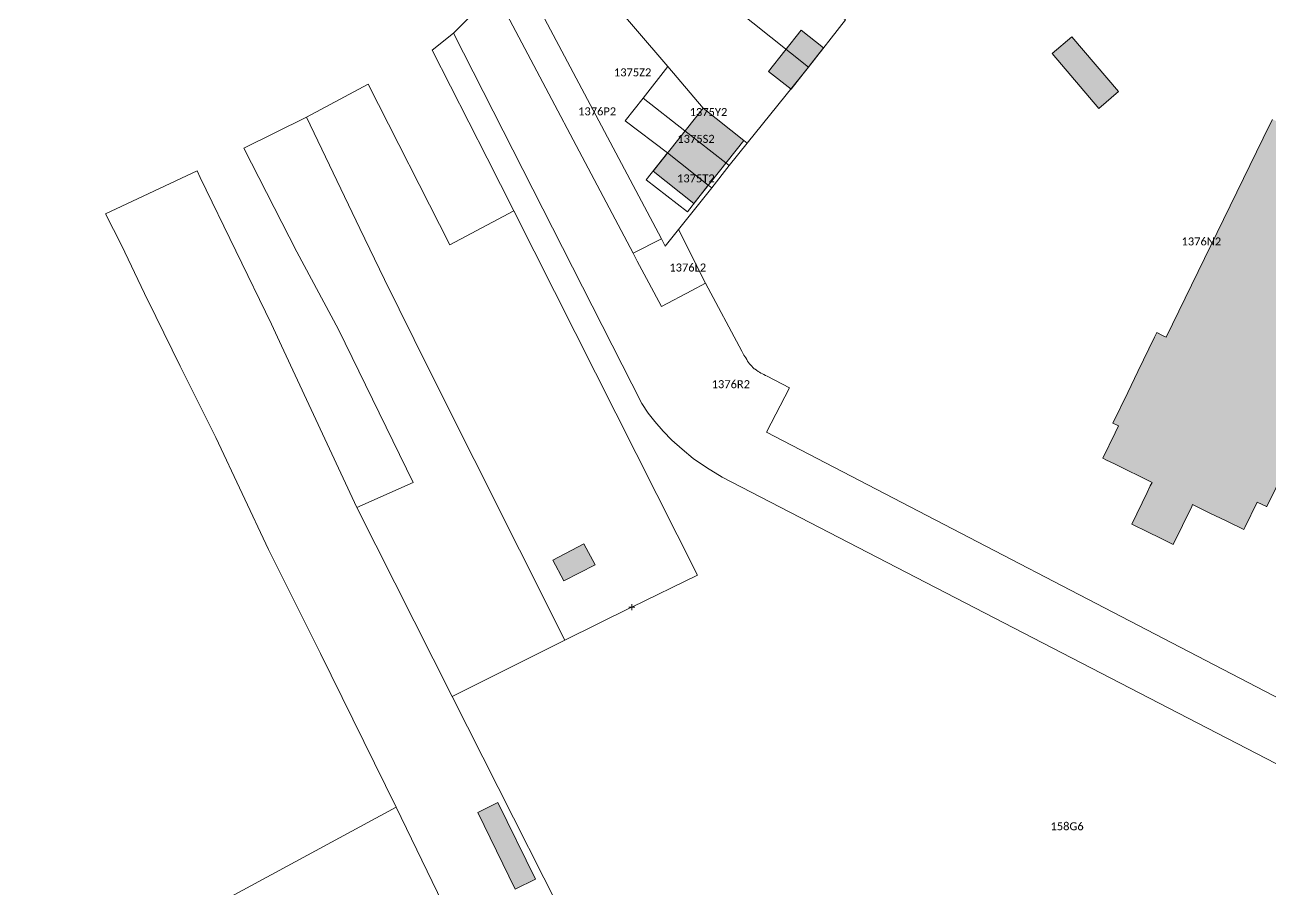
# Model space of a CAD drawing. Header units: metres. Extents: x 113120 to 240396, y 120329 to 242116.
# Drawn here: x 116303.5 to 116428, y 121497.3 to 121583.7 of the extents above; entities that cross this region are included whole.
import ezdxf

# ---------------------------------------------------------------- set-up
doc = ezdxf.new("R2010")
doc.units = ezdxf.units.M
doc.header["$LTSCALE"] = 3
doc.header["$PDMODE"] = 2
doc.header["$PDSIZE"] = 0.3
for name, color, linetype, lineweight in [('Bpn_CaPa', 78, 'Continuous', 0), ('Bpn_ReBu', 4, 'Continuous', 0), ('Bpt_CaNu', 7, 'Continuous', 0), ('Bpt_PrSt', 7, 'Continuous', 0), ('Hachure bâtiment', 11, 'Continuous', 0)]:
    doc.layers.add(name, color=color, linetype=linetype, lineweight=lineweight)
doc.styles.add('Legend', font='')
doc.styles.get('Legend').set_extended_font_data('Calibri')

msp = doc.modelspace()

# ---------------------------------------------------------------- hatches: boundary and pattern name
at = {"layer": 'Hachure bâtiment'}
h = msp.add_hatch(color=256, dxfattribs=at)
h.dxf.hatch_style = 1
h.paths.add_polyline_path([(116383.32, 121581.37), (116380.07, 121577.25), (116377.82, 121579.02), (116381.07, 121583.15)])
h = msp.add_hatch(color=256, dxfattribs=at)
h.dxf.hatch_style = 1
h.paths.add_polyline_path([(116408.15, 121582.48), (116412.81, 121577), (116410.84, 121575.32), (116406.18, 121580.8)])
h = msp.add_hatch(color=256, dxfattribs=at)
h.dxf.hatch_style = 1
h.paths.add_polyline_path([(116411.6, 121540.18), (116411.23, 121540.36), (116411.24, 121540.38), (116412.47, 121542.9), (116412.81, 121543.6), (116412.66, 121543.67), (116412.24, 121543.88), (116413.73, 121546.93), (116414.75, 121549.02), (116416.42, 121552.45), (116416.65, 121552.91), (116417.22, 121552.64), (116417.58, 121552.46), (116423.32, 121564.22), (116427.95, 121573.72), (116428.2, 121574.23), (116429.01, 121573.84), (116430.41, 121576.72), (116430.54, 121577), (116434.31, 121575.16), (116435.97, 121574.35), (116436.1, 121574.62), (116437.98, 121578.48), (116440.47, 121577.27), (116442.14, 121576.45), (116440.23, 121572.54), (116440.13, 121572.32), (116439.99, 121572.04), (116441.74, 121571.19), (116443.43, 121570.36), (116444.33, 121569.93), (116444.37, 121569.91), (116443.48, 121568.08), (116443.46, 121568.03), (116442.97, 121567.03), (116442.72, 121566.52), (116442.74, 121566.51), (116443.32, 121566.23), (116438.69, 121556.72), (116438.1, 121557), (116438.09, 121557.01), (116438.06, 121557.03), (116437.15, 121557.47), (116435.45, 121558.3), (116429.72, 121546.54), (116429.49, 121546.07), (116431.18, 121545.25), (116432.13, 121544.79), (116432.14, 121544.78), (116427.96, 121536.21), (116427.62, 121535.51), (116427.61, 121535.52), (116426.66, 121535.98), (116425.43, 121533.44), (116425.33, 121533.24), (116423.63, 121534.07), (116421.88, 121534.92), (116420.22, 121535.73), (116420.13, 121535.55), (116418.27, 121531.74), (116416.94, 121532.39), (116415.78, 121532.96), (116414.13, 121533.77), (116415.67, 121536.93), (116415.99, 121537.59), (116416.07, 121537.76), (116416.17, 121537.95), (116412.4, 121539.79)])
h = msp.add_hatch(color=256, dxfattribs=at)
h.dxf.hatch_style = 1
h.paths.add_polyline_path([(116375.35, 121572.12), (116370.35, 121565.82), (116366.27, 121569.05), (116371.27, 121575.35)])
h = msp.add_hatch(color=256, dxfattribs=at)
h.dxf.hatch_style = 1
h.paths.add_polyline_path([(116360.47, 121529.72), (116357.37, 121528.1), (116356.27, 121530.18), (116359.37, 121531.82)])
h = msp.add_hatch(color=256, dxfattribs=at)
h.dxf.hatch_style = 1
h.paths.add_polyline_path([(116354.52, 121498.3), (116352.5, 121497.3), (116348.75, 121504.95), (116350.77, 121505.95)])

# ---------------------------------------------------------------- linework, layer by layer
at = {"layer": 'Bpn_CaPa'}
for points in [[(116359.15, 121597.7), (116363.09, 121602.51), (116366.07, 121600.11), (116372.67, 121594.71), (116385.51, 121584.18), (116381.82, 121579.43), (116368.71, 121589.89), (116362.11, 121595.29), (116359.15, 121597.7)], [(116359.15, 121597.7), (116362.11, 121595.29), (116368.71, 121589.89), (116381.82, 121579.43), (116375.68, 121571.84), (116375.35, 121572.12), (116371.27, 121575.35), (116367.76, 121579.5), (116358.27, 121590.6), (116355.3, 121593), (116359.15, 121597.7)], [(116352.58, 121589.66), (116355.3, 121593), (116358.27, 121590.6), (116367.76, 121579.5), (116365.27, 121576.36), (116363.49, 121574.09), (116367.71, 121570.87), (116365.57, 121568.17), (116369.71, 121564.98), (116371.8, 121567.64), (116372.14, 121567.39), (116368.82, 121563.23), (116367.49, 121561.57), (116367.11, 121562.3), (116352.58, 121589.66)], [(116352.58, 121589.66), (116367.11, 121562.3), (116364.29, 121560.84), (116350.45, 121586.99), (116352.58, 121589.66)], [(116367.76, 121579.5), (116371.27, 121575.35), (116375.35, 121572.12), (116375.68, 121571.84), (116373.9, 121569.61), (116373.56, 121569.89), (116369.46, 121573.08), (116365.27, 121576.36), (116367.76, 121579.5)], [(116357.46, 121522.19), (116343.86, 121549.26), (116339.41, 121558.23), (116336.96, 121563.32), (116331.61, 121574.45), (116337.78, 121577.73), (116345.94, 121561.69), (116352.35, 121565.09), (116370.71, 121528.67), (116364.14, 121525.47), (116364.06, 121525.43), (116357.46, 121522.19)], [(116372.14, 121567.39), (116371.8, 121567.64), (116367.71, 121570.87), (116363.49, 121574.09), (116365.27, 121576.36), (116369.46, 121573.08), (116373.56, 121569.89), (116373.9, 121569.61), (116372.14, 121567.39)], [(116346.18, 121516.55), (116336.67, 121535.43), (116342.28, 121537.92), (116334.81, 121553.21), (116330.67, 121560.98), (116325.37, 121571.34), (116331.61, 121574.45), (116336.96, 121563.32), (116339.41, 121558.23), (116343.86, 121549.26), (116357.46, 121522.19), (116346.18, 121516.55)], [(116367.71, 121570.87), (116371.8, 121567.64), (116369.71, 121564.98), (116365.57, 121568.17), (116367.71, 121570.87)], [(116367.95, 121449.01), (116340.6, 121505.49), (116333.04, 121520.86), (116327.83, 121531.23), (116322.56, 121542.42), (116319.01, 121549.57), (116316.57, 121554.54), (116315.44, 121556.82), (116313.13, 121561.65), (116311.54, 121564.79), (116320.7, 121569.07), (116321, 121568.43), (116328.12, 121553.76), (116329.11, 121551.58), (116336.67, 121535.43), (116346.18, 121516.55), (116376.78, 121456.06), (116375.72, 121455.24), (116367.95, 121449.01)], [(116371.52, 121557.86), (116370.15, 121557.13), (116367.11, 121555.52), (116365.84, 121557.9), (116364.7, 121560.06), (116364.29, 121560.84), (116367.11, 121562.3), (116367.49, 121561.57), (116368.82, 121563.23), (116371.52, 121557.86)], [(116335.99, 121448.13), (116332.75, 121451.86), (116329.79, 121455.27), (116326.39, 121459.16), (116323.59, 121462.38), (116320.45, 121465.95), (116317.7, 121469.15), (116314.17, 121473.23), (116311.47, 121476.35), (116304.69, 121484.03), (116303.47, 121485.4), (116340.6, 121505.49), (116367.95, 121449.01), (116348.77, 121433.82), (116346.26, 121436.82), (116339.56, 121444.32), (116335.99, 121448.13)]]:
    msp.add_lwpolyline(points, close=True, dxfattribs=at)
for points in [[(116430.48, 121508.86), (116373.2, 121538.48), (116371.61, 121539.43), (116370.3, 121540.34), (116369.17, 121541.25), (116368.16, 121542.16), (116367.29, 121543.05), (116366.44, 121544.02), (116365.79, 121544.85), (116365.15, 121545.83), (116346.33, 121582.84), (116350.45, 121586.99), (116364.29, 121560.84), (116364.7, 121560.06), (116365.84, 121557.9), (116367.11, 121555.52), (116370.15, 121557.13), (116371.52, 121557.86), (116371.52, 121557.86), (116375.14, 121551.06), (116375.26, 121550.85), (116375.36, 121550.67), (116375.45, 121550.54), (116375.54, 121550.38), (116375.64, 121550.22), (116375.73, 121550.07), (116375.82, 121549.94), (116375.93, 121549.8), (116376.03, 121549.68), (116376.15, 121549.55), (116376.26, 121549.43), (116376.39, 121549.31), (116376.49, 121549.25), (116376.61, 121549.15), (116376.78, 121549.04), (116376.9, 121548.97), (116377.06, 121548.86), (116377.2, 121548.79), (116377.34, 121548.72), (116377.52, 121548.63), (116377.67, 121548.55), (116379.9, 121547.39), (116377.6, 121542.95), (116430.83, 121515.33)], [(116430.83, 121515.33), (116377.6, 121542.95), (116379.9, 121547.39), (116377.67, 121548.55), (116377.52, 121548.63), (116377.34, 121548.72), (116377.2, 121548.79), (116377.06, 121548.86), (116376.9, 121548.97), (116376.78, 121549.04), (116376.61, 121549.15), (116376.49, 121549.25), (116376.39, 121549.31), (116376.26, 121549.43), (116376.15, 121549.55), (116376.03, 121549.68), (116375.93, 121549.8), (116375.82, 121549.94), (116375.73, 121550.07), (116375.64, 121550.22), (116375.54, 121550.38), (116375.45, 121550.54), (116375.36, 121550.67), (116375.26, 121550.85), (116375.14, 121551.06), (116371.52, 121557.86), (116368.82, 121563.23), (116372.14, 121567.39), (116373.9, 121569.61), (116375.68, 121571.84), (116381.82, 121579.43), (116385.51, 121584.18)], [(116376.78, 121456.06), (116346.18, 121516.55), (116357.46, 121522.19), (116364.06, 121525.43), (116364.14, 121525.47), (116370.71, 121528.67), (116352.35, 121565.09), (116349.69, 121570.36), (116344.2, 121581.14), (116346.33, 121582.84), (116365.15, 121545.83), (116365.79, 121544.85), (116366.44, 121544.02), (116367.29, 121543.05), (116368.16, 121542.16), (116369.17, 121541.25), (116370.3, 121540.34), (116371.61, 121539.43), (116373.2, 121538.48), (116430.48, 121508.86)]]:
    msp.add_lwpolyline(points, dxfattribs=at)
at = {"layer": 'Bpn_ReBu'}
for points in [[(116383.32, 121581.37), (116380.07, 121577.25), (116377.82, 121579.02), (116381.07, 121583.15), (116383.32, 121581.37)], [(116408.15, 121582.48), (116412.81, 121577), (116410.84, 121575.32), (116406.18, 121580.8), (116408.15, 121582.48)], [(116375.35, 121572.12), (116370.35, 121565.82), (116366.27, 121569.05), (116371.27, 121575.35), (116375.35, 121572.12)], [(116360.47, 121529.72), (116357.37, 121528.1), (116356.27, 121530.18), (116359.37, 121531.82), (116360.47, 121529.72)], [(116354.52, 121498.3), (116352.5, 121497.3), (116348.75, 121504.95), (116350.77, 121505.95), (116354.52, 121498.3)]]:
    msp.add_lwpolyline(points, close=True, dxfattribs=at)
msp.add_lwpolyline([(116432.14, 121544.78), (116427.96, 121536.21), (116427.62, 121535.51), (116427.61, 121535.52), (116426.66, 121535.98), (116425.43, 121533.44), (116425.33, 121533.24), (116423.63, 121534.07), (116421.88, 121534.92), (116420.22, 121535.73), (116420.13, 121535.55), (116418.27, 121531.74), (116416.94, 121532.39), (116415.78, 121532.96), (116414.13, 121533.77), (116415.67, 121536.93), (116415.99, 121537.59), (116416.07, 121537.76), (116416.17, 121537.95), (116412.4, 121539.79), (116411.6, 121540.18), (116411.6, 121540.18), (116411.23, 121540.36), (116411.24, 121540.38), (116412.47, 121542.9), (116412.81, 121543.6), (116412.66, 121543.67), (116412.24, 121543.88), (116413.73, 121546.93), (116414.75, 121549.02), (116416.42, 121552.45), (116416.65, 121552.91), (116417.22, 121552.64), (116417.58, 121552.46), (116423.32, 121564.22), (116427.95, 121573.72), (116428.2, 121574.23)], dxfattribs=at)
at = {"layer": 'Bpt_PrSt'}
msp.add_point((116364.14, 121525.47), dxfattribs=at)

# ---------------------------------------------------------------- texts
at = {"layer": 'Bpt_CaNu', "char_height": 0.8, "attachment_point": 7, "style": 'Legend'}
for s, insert in [('1375Z2', (116362.36, 121578.52)), ('1376P2', (116358.78, 121574.62)), ('1375Y2', (116369.93, 121574.55)), ('1375S2', (116368.7, 121571.87)), ('1375T2', (116368.67, 121567.92)), ('1376N2', (116419.11, 121561.62)), ('1376L2', (116367.9, 121559.01)), ('1376R2', (116372.13, 121547.35)), ('158G6', (116406.01, 121503.17))]:
    msp.add_mtext(s, dxfattribs=dict(at, insert=insert))

doc.saveas('drawing.dxf')
